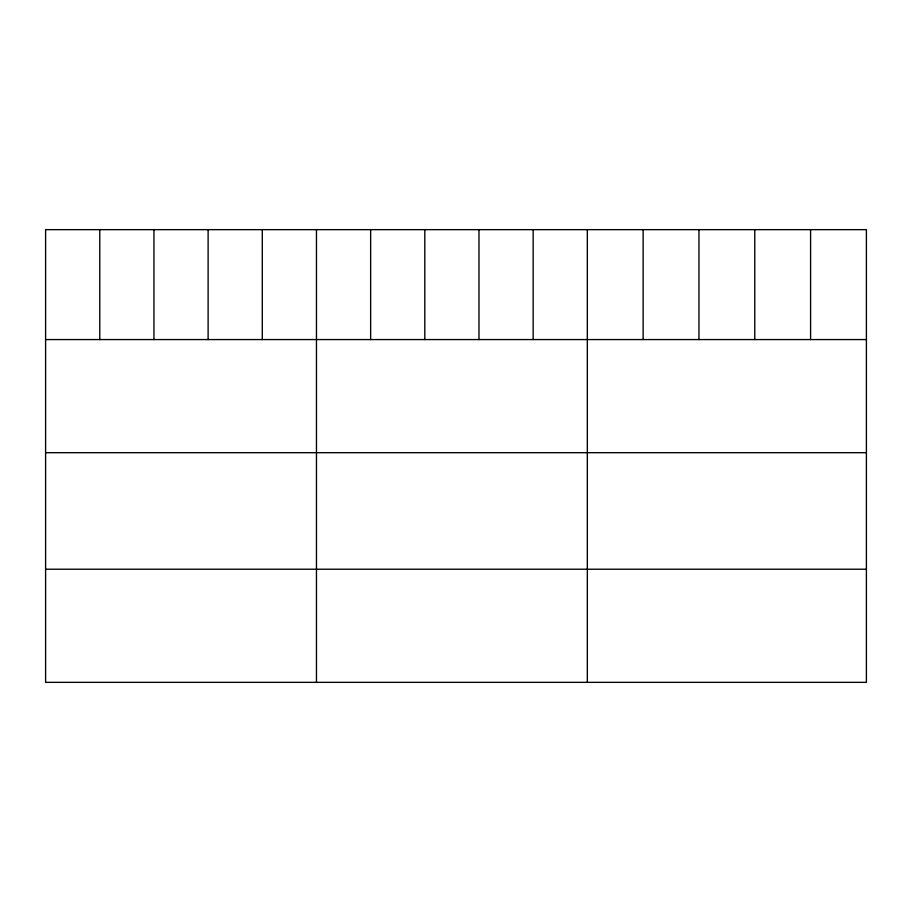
<?xml version="1.0" encoding="UTF-8"?>
<svg xmlns="http://www.w3.org/2000/svg" width="912" height="912" viewBox="0 0 912 912"><rect width="100%" height="100%" fill="white"/><g stroke="black" fill="none" stroke-linecap="round" stroke-linejoin="round"><path stroke-width="1.37" d="M866.4 339.572L866.4 682.347L45.6 682.347L45.6 229.653L866.4 229.653L866.4 339.572L45.6 339.572M45.6 452.683L866.4 452.683M45.6 569.225L866.4 569.225M810.586 229.653L810.586 339.572M754.771 229.653L754.771 339.572M698.957 229.653L698.957 339.572M643.142 229.653L643.142 339.572M587.328 229.653L587.328 682.347M533.155 229.653L533.155 339.572M478.982 229.653L478.982 339.572M424.81 229.653L424.81 339.572M370.637 229.653L370.637 339.572M316.464 229.653L316.464 682.347M262.291 229.653L262.291 339.572M208.118 229.653L208.118 339.572M153.946 229.653L153.946 339.572M99.773 229.653L99.773 339.572"/></g></svg>
